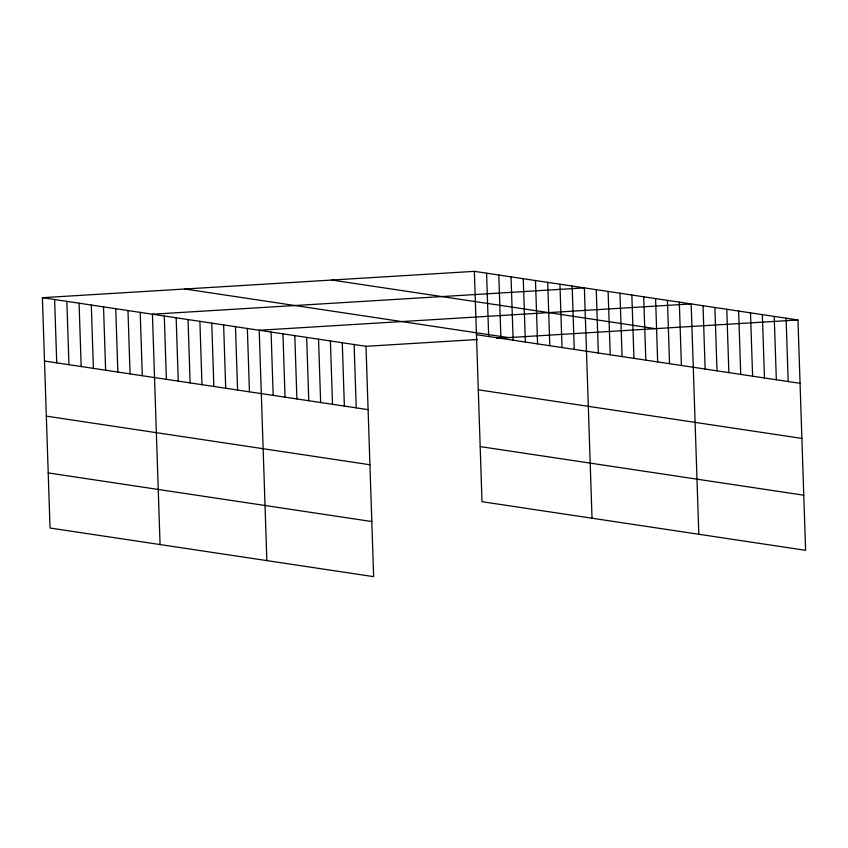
<?xml version="1.0" encoding="UTF-8"?>
<svg xmlns="http://www.w3.org/2000/svg" width="848" height="848" viewBox="0 0 848 848"><rect width="100%" height="100%" fill="white"/><g stroke="black" fill="none" stroke-linecap="round" stroke-linejoin="round"><path stroke-width="1.27" d="M42.4 297.69L365.997 346.302L373.639 576.651L50.043 528.028L42.4 297.69L474.361 271.349L797.957 319.972L805.6 550.31L482.003 501.698L474.361 271.349M365.997 346.302L477.445 339.507M496.886 338.32L797.957 319.972M331.812 280.041L655.409 328.664M184.949 288.998L508.546 337.61M476.459 334.695L800.056 383.317M478.283 389.804L801.89 438.427M44.499 361.025L368.106 409.648M480.169 446.589L803.777 495.2M46.333 416.135L369.929 464.757M48.209 472.919L371.816 521.541M786.096 318.191L788.195 381.526M774.224 316.41L776.333 379.745M762.363 314.619L764.461 377.964M750.501 312.838L752.6 376.183M738.629 311.057L740.728 374.403M726.768 309.276L728.867 372.622M714.896 307.495L717.005 370.83M703.034 305.715L705.133 369.05M698.816 534.272L691.173 303.923L259.212 330.264L266.855 560.602M679.301 302.142L681.41 365.488M667.44 300.362L669.538 363.707M655.578 298.581L657.677 361.916M643.706 296.8L645.805 360.135M631.845 295.009L633.944 358.354M619.973 293.228L622.082 356.573M608.111 291.447L610.21 354.793M596.25 289.666L598.349 353.012M592.021 518.223L584.378 287.885L152.428 314.216L160.071 544.564M572.156 286.052L574.255 349.387M559.934 284.207L562.033 347.553M547.702 282.373L549.811 345.719M535.48 280.54L537.579 343.875M523.258 278.695L525.357 342.041M511.037 276.861L513.135 340.207M498.804 275.028L500.914 338.373M486.582 273.194L488.681 336.529M354.135 344.521L356.234 407.867M342.274 342.74L344.373 406.075M330.402 340.96L332.511 404.295M318.541 339.168L320.639 402.514M306.679 337.387L308.778 400.733M294.807 335.607L296.906 398.952M282.946 333.826L285.045 397.171M271.074 332.045L273.183 395.38M247.351 328.473L249.45 391.818M235.479 326.692L237.588 390.038M223.618 324.911L225.716 388.257M211.756 323.13L213.855 386.476M199.884 321.35L201.983 384.685M188.023 319.569L190.122 382.904M176.151 317.777L178.26 381.123M164.289 315.997L166.388 379.342M140.196 312.382L142.305 375.717M127.974 310.538L130.073 373.883M115.752 308.704L117.851 372.049M103.52 306.87L105.629 370.216M91.298 305.036L93.397 368.371M79.076 303.192L81.175 366.537M66.854 301.358L68.953 364.704M54.622 299.524L56.731 362.87"/></g></svg>
